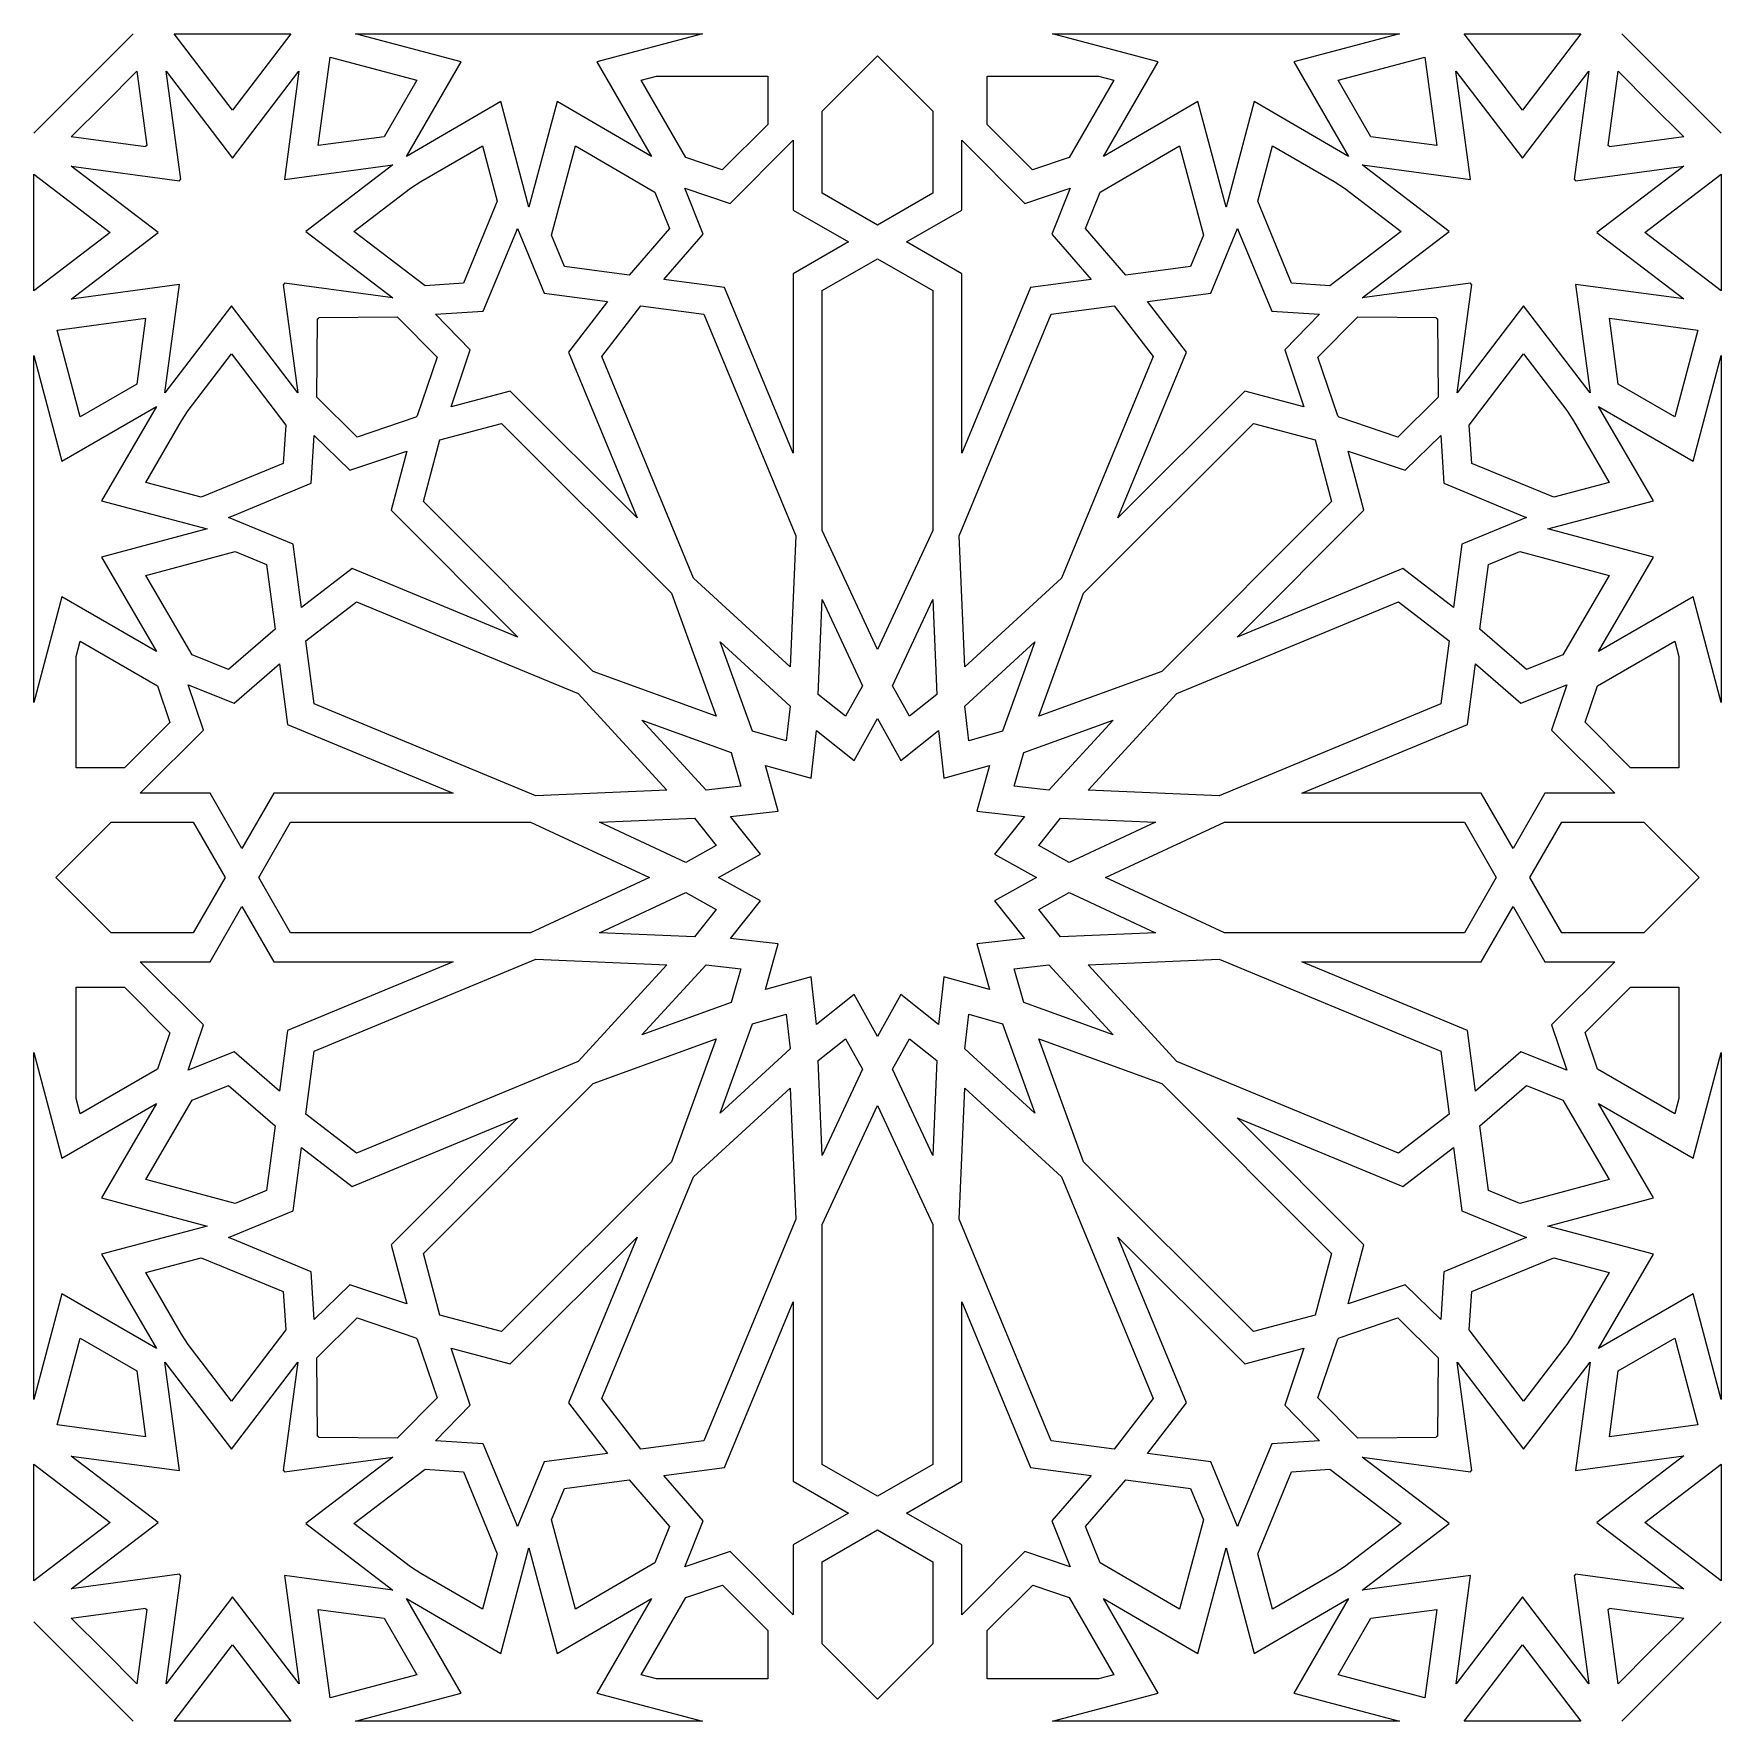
# Model space of a CAD drawing. Extents: x -696 to 696, y -696 to 696.
import ezdxf

# ---------------------------------------------------------------- set-up
doc = ezdxf.new("R2010")
doc.units = 0
doc.layers.add('LAYER_1', color=18, linetype='CONTINUOUS')

msp = doc.modelspace()

# ---------------------------------------------------------------- linework, layer by layer
at = {"layer": 'LAYER_1'}
for points in [[(-696.2, 614.2), (-655.2, 655.2), (-614.2, 696.2)], [(-532.1, 633.2), (-580.2, 696.2), (-484, 696.2)], [(-231.7, 673), (-186.4, 595), (-264.4, 640.3), (-287.6, 553.1), (-310.7, 640.3), (-388.7, 595), (-343.5, 673), (-430.6, 696.2), (-144.5, 696.2)], [(343.5, 673), (388.7, 595), (310.7, 640.3), (287.6, 553.1), (264.4, 640.3), (186.4, 595), (231.7, 673), (144.5, 696.2), (430.6, 696.2)], [(580.2, 696.2), (532.1, 633.2), (484, 696.2)], [(655.2, 655.2), (696.2, 614.2), (614.2, 696.2)], [(-380, 657.9), (-407.1, 611.1), (-461.4, 603.9), (-451.6, 676.9)], [(45.6, 632.3), (45.6, 564.6), (0, 538.2), (-45.6, 564.6), (-45.6, 632.3), (0, 677.9)], [(461.4, 603.9), (407.1, 611.1), (380, 657.9), (451.6, 676.9)], [(-602.8, 603.9), (-603.6, 603.6), (-603.9, 602.8), (-665.4, 611.1), (-638.2, 638.2), (-611.1, 665.4)], [(-532.1, 593.6), (-477.4, 665.3), (-489.3, 575.9), (-399.9, 587.9), (-471.6, 533.1), (-399.9, 478.4), (-489.3, 490.3), (-489.5, 489.5), (-490.3, 489.3), (-478.4, 399.9), (-533.1, 471.6), (-587.9, 399.9), (-575.9, 489.3), (-665.3, 477.3), (-593.6, 532.1), (-665.3, 586.8), (-575.9, 574.9), (-575.7, 575.7), (-574.9, 575.9), (-586.8, 665.3)], [(-90.6, 621.2), (-128.1, 583.8), (-158.1, 594.1), (-195.1, 657.9), (-182.4, 661.3), (-142.9, 661.3), (-90.6, 661.3)], [(182.4, 661.3), (195.1, 657.9), (158.1, 594.1), (128, 583.8), (90.6, 621.2), (90.6, 661.3), (142.9, 661.3)], [(574.9, 575.9), (575.7, 575.7), (575.9, 574.9), (665.3, 586.8), (593.6, 532.1), (665.3, 477.4), (575.9, 489.3), (587.9, 399.9), (533.1, 471.6), (478.4, 399.9), (490.3, 489.3), (489.5, 489.5), (489.3, 490.3), (399.9, 478.4), (471.6, 533.1), (399.9, 587.9), (489.3, 575.9), (477.3, 665.3), (532.1, 593.6), (586.8, 665.3)], [(638.2, 638.2), (665.4, 611.1), (603.9, 602.8), (603.6, 603.6), (602.8, 603.9), (611.1, 665.4)], [(-313.7, 558), (-320.7, 541.2), (-341.7, 490.3), (-373.2, 488.2), (-432.1, 533.1), (-385.4, 568.8), (-376.7, 574.3), (-325.9, 603.7)], [(-183.6, 565.6), (-171.5, 535.6), (-205, 497.1), (-258.2, 504.1), (-268.9, 530), (-249.3, 603.7)], [(-69.6, 550.7), (-24, 524.4), (-69.6, 498.1), (-69.6, 350), (-126.3, 486.8), (-176.4, 493.4), (-143.8, 530.9), (-159, 568.8), (-121.7, 556.2), (-72.2, 605.7), (-69.6, 608.3)], [(72.2, 605.7), (121.7, 556.2), (159, 568.8), (143.8, 530.9), (176.4, 493.4), (126.3, 486.8), (69.6, 350), (69.6, 498.1), (24, 524.4), (69.6, 550.7), (69.6, 608.3)], [(268.9, 530), (258.2, 504.1), (205, 497.1), (171.5, 535.6), (183.6, 565.6), (249.3, 603.7)], [(376.7, 574.3), (385.4, 568.8), (432.1, 533.1), (373.2, 488.2), (341.7, 490.3), (320.7, 541.2), (313.7, 558), (325.9, 603.7)], [(-633.2, 532.1), (-696.2, 484), (-696.2, 580.2)], [(696.2, 484), (633.2, 532.1), (696.2, 580.2)], [(-275.1, 482.2), (-222.9, 475.3), (-254.9, 433.5), (-198.2, 296.7), (-303, 401.4), (-351.8, 388.3), (-336, 435.4), (-364.6, 464.7), (-325.3, 467.3), (-298.5, 532), (-297.1, 535.4)], [(298.5, 532), (325.3, 467.3), (364.6, 464.7), (336, 435.4), (351.8, 388.3), (303, 401.4), (198.2, 296.7), (254.9, 433.5), (222.8, 475.3), (275.1, 482.2), (297.1, 535.4)], [(45.6, 484.2), (45.6, 286.2), (0, 188.2), (-45.6, 286.2), (-45.6, 484.2), (0, 510.5)], [(-611.1, 407.1), (-657.9, 380), (-676.9, 451.6), (-603.9, 461.4)], [(-363.4, 429.2), (-379.7, 380.9), (-380.4, 380.4), (-380.9, 379.7), (-429.2, 363.4), (-462.7, 396.2), (-462, 460.9), (-461.2, 461.2), (-460.9, 462), (-396.2, 462.7)], [(-143.2, 464.8), (-67.4, 281.9), (-72, 173.8), (-151.7, 247), (-227.4, 429.9), (-195.4, 471.7)], [(227.4, 429.9), (151.7, 247), (72, 173.8), (67.4, 281.9), (143.2, 464.8), (195.4, 471.7)], [(460.9, 462), (461.2, 461.2), (462, 460.9), (462.7, 396.2), (429.2, 363.4), (380.9, 379.7), (380.4, 380.4), (379.7, 380.9), (363.4, 429.2), (396.2, 462.7)], [(676.9, 451.6), (657.9, 380), (611.1, 407.1), (603.9, 461.4)], [(-488.2, 373.2), (-490.3, 341.7), (-541.2, 320.7), (-558, 313.7), (-603.7, 325.9), (-574.3, 376.7), (-568.8, 385.4), (-533.1, 432.1)], [(568.8, 385.4), (574.3, 376.7), (603.7, 325.9), (558, 313.7), (541.2, 320.7), (490.3, 341.7), (488.2, 373.2), (533.1, 432.1)], [(-673, 343.5), (-595, 388.7), (-640.3, 310.7), (-553.1, 287.6), (-640.3, 264.4), (-595, 186.4), (-673, 231.7), (-696.2, 144.5), (-696.2, 430.6)], [(696.2, 144.5), (673, 231.7), (595, 186.4), (640.3, 264.4), (553.1, 287.6), (640.3, 310.7), (595, 388.7), (673, 343.5), (696.2, 430.6)], [(-435.4, 336), (-388.3, 351.8), (-401.4, 303), (-296.7, 198.2), (-433.5, 254.9), (-475.3, 222.8), (-482.2, 275.1), (-535.4, 297.1), (-532, 298.5), (-467.3, 325.3), (-464.7, 364.6)], [(-170.1, 234.6), (-133.1, 133.1), (-234.6, 170.1), (-374.6, 310.1), (-361, 361), (-310.1, 374.6)], [(361, 361), (374.6, 310.1), (234.6, 170.1), (133.1, 133.1), (170.1, 234.6), (310.1, 374.6)], [(467.3, 325.3), (532, 298.5), (535.4, 297.1), (482.2, 275.1), (475.3, 222.9), (433.5, 254.9), (296.7, 198.2), (401.4, 303), (388.3, 351.8), (435.4, 336), (464.7, 364.6)], [(-504.1, 258.2), (-497.1, 205), (-535.6, 171.5), (-565.6, 183.6), (-603.7, 249.3), (-530, 268.9)], [(603.7, 249.3), (565.6, 183.6), (535.6, 171.5), (497.1, 205), (504.1, 258.2), (530, 268.9)], [(-247, 151.7), (-173.8, 72), (-281.9, 67.4), (-464.8, 143.2), (-471.7, 195.4), (-429.9, 227.4)], [(-12.5, 158.2), (-26.5, 133), (-49, 150.9), (-45.6, 229.3)], [(49, 150.9), (26.5, 133), (12.5, 158.2), (45.6, 229.3)], [(471.7, 195.4), (464.8, 143.2), (281.9, 67.4), (173.8, 72), (247, 151.7), (429.9, 227.4)], [(-594.1, 158.1), (-583.8, 128), (-621.2, 90.6), (-661.3, 90.6), (-661.3, 142.9), (-661.3, 182.4), (-657.9, 195.1)], [(661.3, 182.4), (661.3, 142.9), (661.3, 90.6), (621.2, 90.6), (583.8, 128.1), (594.1, 158.1), (657.9, 195.1)], [(-72.1, 141.4), (-75.4, 112.8), (-103, 120.7), (-129.9, 194.4)], [(103, 120.7), (75.4, 112.8), (72.1, 141.4), (129.9, 194.4)], [(-486.8, 126.3), (-350, 69.6), (-498.1, 69.6), (-524.4, 24), (-550.7, 69.6), (-608.3, 69.6), (-605.7, 72.2), (-556.2, 121.7), (-568.8, 159), (-530.9, 143.8), (-493.4, 176.4)], [(530.9, 143.8), (568.8, 159), (556.2, 121.7), (605.7, 72.2), (608.3, 69.6), (550.7, 69.6), (524.4, 24), (498.1, 69.6), (350, 69.6), (486.8, 126.3), (493.4, 176.4)], [(-120.7, 103), (-112.8, 75.4), (-141.4, 72.1), (-194.4, 129.9)], [(19.2, 96.6), (50.2, 121.3), (54.7, 81.9), (92.3, 92.3), (81.9, 54.7), (121.3, 50.2), (96.6, 19.2), (131.3, 0), (96.6, -19.2), (121.3, -50.2), (81.9, -54.7), (92.3, -92.3), (54.7, -81.9), (50.2, -121.3), (19.2, -96.6), (0, -131.3), (-19.2, -96.6), (-50.2, -121.3), (-54.7, -81.9), (-92.3, -92.3), (-81.9, -54.7), (-121.3, -50.2), (-96.6, -19.2), (-131.3, 0), (-96.6, 19.2), (-121.3, 50.2), (-81.9, 54.7), (-92.3, 92.3), (-54.7, 81.9), (-50.2, 121.3), (-19.2, 96.6), (0, 131.3)], [(141.4, 72.1), (112.8, 75.4), (120.7, 103), (194.4, 129.9)], [(-538.2, 0), (-564.6, -45.6), (-632.3, -45.6), (-677.9, 0), (-632.3, 45.6), (-564.6, 45.6)], [(-188.2, 0), (-286.2, -45.6), (-484.2, -45.6), (-510.5, 0), (-484.2, 45.6), (-286.2, 45.6)], [(-133, 26.5), (-158.2, 12.5), (-229.3, 45.6), (-150.9, 49)], [(229.3, 45.6), (158.2, 12.5), (133, 26.5), (150.9, 49)], [(510.5, 0), (484.2, -45.6), (286.2, -45.6), (188.2, 0), (286.2, 45.6), (484.2, 45.6)], [(632.3, 45.6), (677.9, 0), (632.3, -45.6), (564.6, -45.6), (538.2, 0), (564.6, 45.6)], [(-133, -26.5), (-150.9, -49), (-229.3, -45.6), (-158.2, -12.5)], [(229.3, -45.6), (150.9, -49), (133, -26.5), (158.2, -12.5)], [(-498.1, -69.6), (-350, -69.6), (-486.8, -126.3), (-493.4, -176.4), (-530.9, -143.8), (-568.8, -159), (-556.2, -121.7), (-605.7, -72.2), (-608.3, -69.6), (-550.7, -69.6), (-524.4, -24)], [(550.7, -69.6), (608.3, -69.6), (605.7, -72.2), (556.2, -121.7), (568.8, -159), (530.9, -143.8), (493.4, -176.4), (486.8, -126.3), (350, -69.6), (498.1, -69.6), (524.4, -24)], [(-173.8, -72), (-247, -151.7), (-429.9, -227.4), (-471.7, -195.4), (-464.8, -143.2), (-281.9, -67.4)], [(464.8, -143.2), (471.7, -195.4), (429.9, -227.4), (247, -151.7), (173.8, -72), (281.9, -67.4)], [(-112.8, -75.4), (-120.7, -103), (-194.4, -129.9), (-141.4, -72.1)], [(194.4, -129.9), (120.7, -103), (112.8, -75.4), (141.4, -72.1)], [(-583.8, -128.1), (-594.1, -158.1), (-657.9, -195.1), (-661.3, -182.4), (-661.3, -142.9), (-661.3, -90.6), (-621.2, -90.6)], [(661.3, -90.6), (661.3, -142.9), (661.3, -182.4), (657.9, -195.1), (594.1, -158.1), (583.8, -128), (621.2, -90.6)], [(-72.1, -141.4), (-129.9, -194.4), (-103, -120.7), (-75.4, -112.8)], [(103, -120.7), (129.9, -194.4), (72.1, -141.4), (75.4, -112.8)], [(-170.1, -234.6), (-310.1, -374.6), (-361, -361), (-374.6, -310.1), (-234.6, -170.1), (-133.1, -133.1)], [(-12.5, -158.2), (-45.6, -229.3), (-49, -150.9), (-26.5, -133)], [(49, -150.9), (45.6, -229.3), (12.5, -158.2), (26.5, -133)], [(234.6, -170.1), (374.6, -310.1), (361, -361), (310.1, -374.6), (170.1, -234.6), (133.1, -133.1)], [(-673, -231.7), (-595, -186.4), (-640.3, -264.4), (-553.1, -287.6), (-640.3, -310.7), (-595, -388.7), (-673, -343.5), (-696.2, -430.6), (-696.2, -144.5)], [(696.2, -430.6), (673, -343.5), (595, -388.7), (640.3, -310.7), (553.1, -287.6), (640.3, -264.4), (595, -186.4), (673, -231.7), (696.2, -144.5)], [(-497.1, -205), (-504.1, -258.2), (-530, -268.9), (-603.7, -249.3), (-565.6, -183.6), (-535.6, -171.5)], [(-67.4, -281.9), (-143.2, -464.8), (-195.4, -471.7), (-227.4, -429.9), (-151.7, -247), (-72, -173.8)], [(151.7, -247), (227.4, -429.9), (195.4, -471.7), (143.2, -464.8), (67.4, -281.9), (72, -173.8)], [(565.6, -183.6), (603.7, -249.3), (530, -268.9), (504.1, -258.2), (497.1, -205), (535.6, -171.5)], [(45.6, -286.2), (45.6, -484.2), (0, -510.5), (-45.6, -484.2), (-45.6, -286.2), (0, -188.2)], [(-401.4, -303), (-388.3, -351.8), (-435.4, -336), (-464.7, -364.6), (-467.3, -325.3), (-532, -298.5), (-535.4, -297.1), (-482.2, -275.1), (-475.3, -222.9), (-433.5, -254.9), (-296.7, -198.2)], [(433.5, -254.9), (475.3, -222.8), (482.2, -275.1), (535.4, -297.1), (532, -298.5), (467.3, -325.3), (464.7, -364.6), (435.4, -336), (388.3, -351.8), (401.4, -303), (296.7, -198.2)], [(-254.9, -433.5), (-222.8, -475.3), (-275.1, -482.2), (-297.1, -535.4), (-298.5, -532), (-325.3, -467.3), (-364.6, -464.7), (-336, -435.4), (-351.8, -388.3), (-303, -401.4), (-198.2, -296.7)], [(303, -401.4), (351.8, -388.3), (336, -435.4), (364.6, -464.7), (325.3, -467.3), (298.5, -532), (297.1, -535.4), (275.1, -482.2), (222.9, -475.3), (254.9, -433.5), (198.2, -296.7)], [(-541.2, -320.7), (-490.3, -341.7), (-488.2, -373.2), (-533.1, -432.1), (-568.8, -385.4), (-574.3, -376.7), (-603.7, -325.9), (-558, -313.7)], [(603.7, -325.9), (574.3, -376.7), (568.8, -385.4), (533.1, -432.1), (488.2, -373.2), (490.3, -341.7), (541.2, -320.7), (558, -313.7)], [(-69.6, -498.1), (-24, -524.4), (-69.6, -550.7), (-69.6, -608.3), (-72.2, -605.7), (-121.7, -556.2), (-159, -568.8), (-143.8, -530.9), (-176.4, -493.4), (-126.3, -486.8), (-69.6, -350)], [(126.3, -486.8), (176.4, -493.4), (143.8, -530.9), (159, -568.8), (121.7, -556.2), (72.2, -605.7), (69.6, -608.3), (69.6, -550.7), (24, -524.4), (69.6, -498.1), (69.6, -350)], [(-380.9, -379.7), (-380.4, -380.4), (-379.7, -380.9), (-363.4, -429.2), (-396.2, -462.7), (-460.9, -462), (-461.2, -461.2), (-462, -460.9), (-462.7, -396.2), (-429.2, -363.4)], [(462.7, -396.2), (462, -460.9), (461.2, -461.2), (460.9, -462), (396.2, -462.7), (363.4, -429.2), (379.7, -380.9), (380.4, -380.4), (380.9, -379.7), (429.2, -363.4)], [(-611.1, -407.1), (-603.9, -461.4), (-676.9, -451.6), (-657.9, -380)], [(676.9, -451.6), (603.9, -461.4), (611.1, -407.1), (657.9, -380)], [(-490.3, -489.3), (-489.5, -489.5), (-489.3, -490.3), (-399.9, -478.4), (-471.6, -533.1), (-399.9, -587.9), (-489.3, -575.9), (-477.3, -665.3), (-532.1, -593.6), (-586.8, -665.3), (-574.9, -575.9), (-575.7, -575.7), (-575.9, -574.9), (-665.3, -586.8), (-593.6, -532.1), (-665.3, -477.4), (-575.9, -489.3), (-587.9, -399.9), (-533.1, -471.6), (-478.4, -399.9)], [(533.1, -471.6), (587.9, -399.9), (575.9, -489.3), (665.3, -477.3), (593.6, -532.1), (665.3, -586.8), (575.9, -574.9), (575.7, -575.7), (574.9, -575.9), (586.8, -665.3), (532.1, -593.6), (477.4, -665.3), (489.3, -575.9), (399.9, -587.9), (471.6, -533.1), (399.9, -478.4), (489.3, -490.3), (489.5, -489.5), (490.3, -489.3), (478.4, -399.9)], [(-633.2, -532.1), (-696.2, -580.2), (-696.2, -484)], [(696.2, -580.2), (633.2, -532.1), (696.2, -484)], [(-341.7, -490.3), (-320.7, -541.2), (-313.7, -558), (-325.9, -603.7), (-376.7, -574.3), (-385.4, -568.8), (-432.1, -533.1), (-373.2, -488.2)], [(-171.5, -535.6), (-183.6, -565.6), (-249.3, -603.7), (-268.9, -530), (-258.2, -504.1), (-205, -497.1)], [(258.2, -504.1), (268.9, -530), (249.3, -603.7), (183.6, -565.6), (171.5, -535.6), (205, -497.1)], [(432.1, -533.1), (385.4, -568.8), (376.7, -574.3), (325.9, -603.7), (313.7, -558), (320.7, -541.2), (341.7, -490.3), (373.2, -488.2)], [(45.6, -564.6), (45.6, -632.3), (0, -677.9), (-45.6, -632.3), (-45.6, -564.6), (0, -538.2)], [(-264.4, -640.3), (-186.4, -595), (-231.7, -673), (-144.5, -696.2), (-430.6, -696.2), (-343.5, -673), (-388.7, -595), (-310.7, -640.3), (-287.6, -553.1)], [(310.7, -640.3), (388.7, -595), (343.5, -673), (430.6, -696.2), (144.5, -696.2), (231.7, -673), (186.4, -595), (264.4, -640.3), (287.6, -553.1)], [(-90.6, -621.2), (-90.6, -661.3), (-142.9, -661.3), (-182.4, -661.3), (-195.1, -657.9), (-158.1, -594.1), (-128, -583.8)], [(158.1, -594.1), (195.1, -657.9), (182.4, -661.3), (142.9, -661.3), (90.6, -661.3), (90.6, -621.2), (128.1, -583.8)], [(-603.6, -603.6), (-602.8, -603.9), (-611.1, -665.4), (-638.2, -638.2), (-665.4, -611.1), (-603.9, -602.8)], [(-407.1, -611.1), (-380, -657.9), (-451.6, -676.9), (-461.4, -603.9)], [(451.6, -676.9), (380, -657.9), (407.1, -611.1), (461.4, -603.9)], [(665.4, -611.1), (638.2, -638.2), (611.1, -665.4), (602.8, -603.9), (603.6, -603.6), (603.9, -602.8)], [(-655.2, -655.2), (-614.2, -696.2), (-696.2, -614.2)], [(655.2, -655.2), (614.2, -696.2), (696.2, -614.2)], [(-484, -696.2), (-580.2, -696.2), (-532.1, -633.2)], [(580.2, -696.2), (484, -696.2), (532.1, -633.2)]]:
    msp.add_lwpolyline(points, close=True, dxfattribs=at)

doc.saveas('drawing.dxf')
